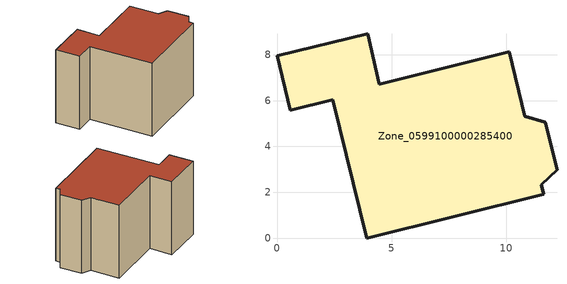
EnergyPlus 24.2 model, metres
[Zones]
Zone_0599100000285400
 floor ground (C_G): 11.69,5.05 12.2,2.99 11.51,2.34 11.62,1.91 3.92,0 2.44,6.04 0.58,5.58 0,7.95 3.96,8.91 4.45,6.72 10.11,8.12 10.79,5.31 z0
 wall outside (C_F): 0,7.95 0.58,5.58 2.44,6.04 3.92,0 11.62,1.91 11.51,2.34 12.2,2.99 11.69,5.05 10.79,5.31 10.11,8.12 4.45,6.72 3.96,8.91 0,7.95 z0:7.49
 roof outside (C_R): 10.79,5.31 10.11,8.12 4.45,6.72 3.96,8.91 0,7.95 0.58,5.58 2.44,6.04 3.92,0 11.62,1.91 11.51,2.34 12.2,2.99 11.69,5.05 z7.49
[BUILDING]
Pand.0599100000285400: North Axis=0; Terrain=City; Loads Convergence Tolerance Value=0.04; Temperature Convergence Tolerance Value=0.4; Solar Distribution=FullExterior; Maximum Number of Warmup Days=25; Minimum Number of Warmup Days=1
[Site:Location]
Rotterdam.The.Hague.AP_ZH_NLD Design_Conditions: Latitude=51.96; Longitude=4.45; Time Zone=1; Elevation=-4.5
[SITE:GROUNDTEMPERATURE:BUILDINGSURFACE]
18, 18, 18, 18, 18, 18, 18, 18, 18, 18, 18, 18
[MATERIAL] Thermal Absorptance=0.9; Solar Absorptance=0.7; Visible Absorptance=0.7
Name | Roughness | Thickness | Conductivity | Density | Specific Heat
G.TC.1946-1964 | MediumSmooth | 0.15 | 1 | 540 | 1210
F.TC.1946-1964 | Rough | 0.3 | 0.857143 | 1920 | 840
R.TC.1946-1964 | MediumRough | 0.2 | 0.235294 | 1500 | 1000
[CONSTRUCTION]
C_G: G.TC.1946-1964
C_F: F.TC.1946-1964
C_R: R.TC.1946-1964
[ZONE]
Zone_0599100000285400: Type=1; Multiplier=1; Ceiling Height=Autocalculate; Volume=Autocalculate; Floor Area=autocalculate; Part of Total Floor Area=Yes
[ZONEINFILTRATION:DESIGNFLOWRATE]
Infil_Zone_0599100000285400: Zone or ZoneList or Space or SpaceList=Zone_0599100000285400; Schedule=AlwaysOn; Design Flow Rate Calculation Method=Flow/Area; Flow Rate per Floor Area=0.003; Constant Term Coefficient=1; Temperature Term Coefficient=0; Velocity Term Coefficient=0; Velocity Squared Term Coefficient=0
[HVACTEMPLATE:ZONE:IDEALLOADSAIRSYSTEM]
Zone_0599100000285400: Maximum Heating Supply Air Temperature=50; Minimum Cooling Supply Air Temperature=13; Maximum Heating Supply Air Humidity Ratio=0.0156; Minimum Cooling Supply Air Humidity Ratio=0.0077; Heating Limit=NoLimit; Cooling Limit=NoLimit; Dehumidification Control Type=ConstantSensibleHeatRatio; Cooling Sensible Heat Ratio=0.7; Dehumidification Setpoint=60; Humidification Control Type=None; Humidification Setpoint=30; Outdoor Air Method=None; Outdoor Air Flow Rate per Person=0.00944; Outdoor Air Flow Rate per Zone Floor Area=0; Outdoor Air Flow Rate per Zone=0; Demand Controlled Ventilation Type=None; Outdoor Air Economizer Type=NoEconomizer; Heat Recovery Type=None; Sensible Heat Recovery Effectiveness=0.7; Latent Heat Recovery Effectiveness=0.65
[ZONECONTROL:THERMOSTAT]
ThermostatControl_Zone_0599100000285400: Zone or ZoneList=Zone_0599100000285400; Control Type Schedule=DualSetpointControlType; Control 1=Thermostat_Zone_0599100000285400; Temperature Difference Between Cutout And Setpoint=0
[THERMOSTATSETPOINT:DUALSETPOINT]
Thermostat_Zone_0599100000285400: Heating Setpoint Temperature Schedule=HeatingSetpoint_Zone_0599100000285400; Cooling Setpoint Temperature Schedule=CoolingSetpoint_Zone_0599100000285400
[SCHEDULE:COMPACT]
HeatingSetpoint_Zone_0599100000285400: Through: 12/31, For: AllDays, Until: 24:00, 21
CoolingSetpoint_Zone_0599100000285400: Through: 12/31, For: AllDays, Until: 24:00, 24
DualSetpointControlType: Through: 12/31, For: AllDays, Until: 24:00, 4
AlwaysOn: Through: 12/31, For: AllDays, Until: 24:00, 1
